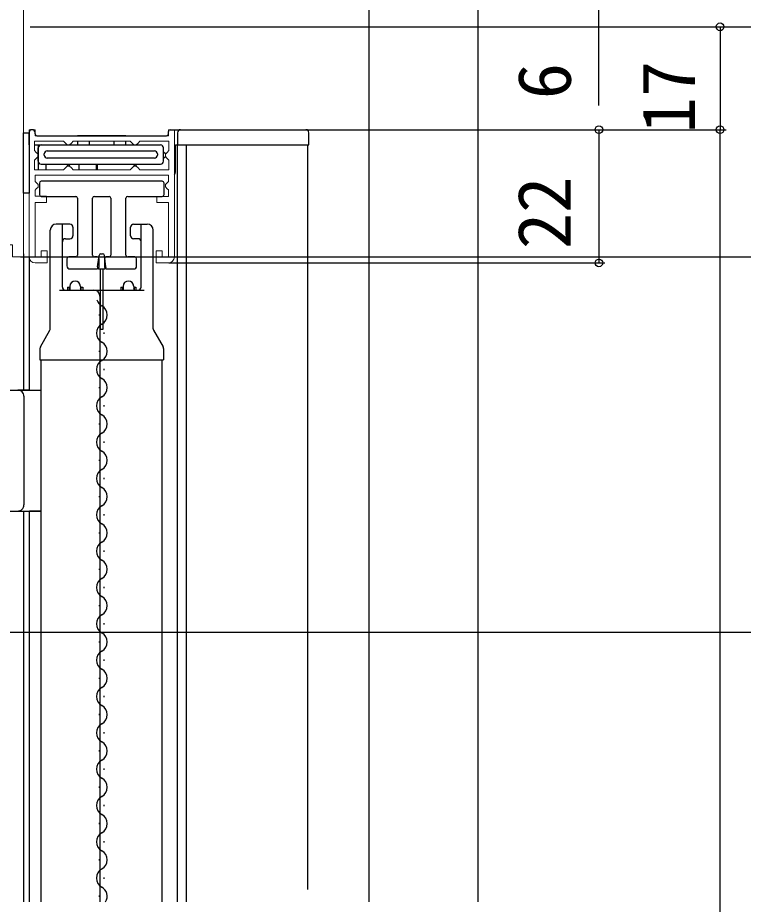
# Model space of a CAD drawing. Units: millimetres, scale not verified. Extents: x -525 to 525, y -783 to 778.
# Drawn here: x -215.1 to -95.4, y 190.3 to 336.7 of the extents above; entities that cross this region are included whole.
import ezdxf
from ezdxf.enums import TextEntityAlignment as Align

# ---------------------------------------------------------------- set-up
doc = ezdxf.new("R2010")
doc.units = ezdxf.units.MM
doc.header["$LTSCALE"] = 4
doc.layers.add('0-3_YKK_11', color=7, linetype='Continuous', lineweight=18)
for name, color, linetype in [('0-5_YKK_12', 2, 'Continuous'), ('0-6_YKK_13', 4, 'Continuous'), ('0-8_YKK_D', 6, 'Continuous'), ('0-A_YSS_K', 3, 'Continuous')]:
    doc.layers.add(name, color=color, linetype=linetype)
doc.styles.add('ＭＳ ゴシック', font='')
doc.styles.get('ＭＳ ゴシック').set_extended_font_data('MS Gothic')

msp = doc.modelspace()

# ---------------------------------------------------------------- linework, layer by layer
at = {"layer": '0-3_YKK_11'}
msp.add_line((-196.28, 316.004), (-196.58, 316.304), dxfattribs=at)
at = {"layer": '0-3_YKK_11', "color": 211}
msp.add_lwpolyline([(-214.2, 361.2), (-214.2, 297.2), (-216, 297.2), (-216, 299.2), (-224.2, 299.2), (-224.2, 302.5)], dxfattribs=at)
at = {"layer": '0-3_YKK_11'}
for points in [[(-213.28, 297.204), (-213.28, 318.204), (-212.28, 318.204), (-212.28, 317.204), (-190.28, 317.204), (-190.28, 318.204), (-189.28, 318.204), (-189.28, 297.204)], [(-196.58, 316.304), (-205.98, 316.304), (-206.28, 316.004), (-206.58, 315.704), (-206.98, 315.704), (-207.28, 316.004), (-207.58, 316.304), (-212.38, 316.304), (-212.38, 314.754), (-212.08, 314.454), (-211.78, 314.154), (-211.78, 313.754), (-212.08, 313.454), (-212.38, 313.154), (-212.38, 311.604), (-207.58, 311.604), (-207.28, 311.904), (-206.98, 312.204), (-206.58, 312.204), (-206.28, 311.904), (-205.98, 311.604), (-196.58, 311.604), (-196.28, 311.904), (-195.98, 312.204), (-195.58, 312.204), (-195.28, 311.904), (-194.98, 311.604), (-190.18, 311.604), (-190.18, 313.154), (-190.48, 313.454), (-190.78, 313.754), (-190.78, 314.154), (-190.48, 314.454), (-190.18, 314.754), (-190.18, 316.304), (-194.98, 316.304), (-195.28, 316.004), (-195.58, 315.704), (-195.98, 315.704), (-196.28, 316.004)], [(-190.28, 310.704), (-212.28, 310.704), (-212.28, 309.675), (-212.08, 309.475), (-211.78, 309.175), (-211.78, 308.734), (-212.08, 308.434), (-212.28, 308.234), (-212.28, 307.204), (-210.38, 307.204), (-210.38, 306.204), (-212.28, 306.204), (-212.28, 297.204), (-211.28, 297.204), (-211.28, 298.204), (-210.28, 298.204), (-210.28, 296.204), (-212.28, 296.204)], [(-190.28, 296.204), (-192.28, 296.204), (-192.28, 298.204), (-191.28, 298.204), (-191.28, 297.204), (-190.28, 297.204), (-190.28, 306.201), (-192.18, 306.201), (-192.18, 307.201), (-190.28, 307.201), (-190.28, 308.254), (-190.48, 308.454), (-190.78, 308.754), (-190.78, 309.154), (-190.48, 309.454), (-190.28, 309.654), (-190.28, 310.704)]]:
    msp.add_lwpolyline(points, dxfattribs=at)
for centre, start, end in [((-212.28, 297.204), 180.00001, 269.99999), ((-190.28, 297.204), 270.00001, 359.99999)]:
    msp.add_arc(centre, 1, start, end, dxfattribs=at)
at = {"layer": '0-5_YKK_12'}
for p, q in [((-188.78, 190.7), (-188.78, 315.704)), ((-187.28, 190.7), (-187.28, 315.704)), ((-167.28, 192.7), (-167.28, 315.704)), ((-214.2, 297.7), (-214.2, 275.2)), ((-213.28, 297.204), (-213.28, 275.207)), ((-201.65, 287.504), (-201.65, 287.704)), ((-200.89, 284.504), (-200.89, 284.704)), ((-201.65, 281.504), (-201.65, 281.704)), ((-211.28, 190.7), (-211.28, 280.204)), ((-201.62, 280.204), (-201.62, 190.7)), ((-191.28, 190.7), (-191.28, 280.204)), ((-200.89, 278.504), (-200.89, 278.704)), ((-201.65, 275.504), (-201.65, 275.704)), ((-200.89, 272.504), (-200.89, 272.704)), ((-201.65, 269.504), (-201.65, 269.704)), ((-200.89, 266.504), (-200.89, 266.704)), ((-201.65, 263.504), (-201.65, 263.704)), ((-200.89, 260.504), (-200.89, 260.704)), ((-201.65, 257.504), (-201.65, 257.704)), ((-214.2, 255.207), (-214.2, 190.7)), ((-213.28, 255.207), (-213.28, 190.7)), ((-200.89, 254.504), (-200.89, 254.704)), ((-201.65, 251.504), (-201.65, 251.704)), ((-200.89, 248.504), (-200.89, 248.704)), ((-201.65, 245.504), (-201.65, 245.704)), ((-200.89, 242.504), (-200.89, 242.704)), ((-201.65, 239.504), (-201.65, 239.704)), ((-200.89, 236.504), (-200.89, 236.704)), ((-201.65, 233.504), (-201.65, 233.704)), ((-200.89, 230.504), (-200.89, 230.704)), ((-201.65, 227.504), (-201.65, 227.704)), ((-200.89, 224.504), (-200.89, 224.704)), ((-201.65, 221.504), (-201.65, 221.704)), ((-200.89, 218.504), (-200.89, 218.704)), ((-201.65, 215.504), (-201.65, 215.704)), ((-200.89, 212.504), (-200.89, 212.704)), ((-201.65, 209.504), (-201.65, 209.704)), ((-200.89, 206.504), (-200.89, 206.704)), ((-201.65, 203.504), (-201.65, 203.704)), ((-200.89, 200.504), (-200.89, 200.704)), ((-201.65, 197.504), (-201.65, 197.704)), ((-200.89, 194.504), (-200.89, 194.704)), ((-201.65, 191.504), (-201.65, 191.704))]:
    msp.add_line(p, q, dxfattribs=at)
for centre, start, end in [((-200.431, 290.604), 196.91585, 240.79746), ((-202.108, 287.604), 299.20254, 60.79746), ((-200.431, 284.604), 119.20254, 240.79746), ((-202.108, 281.604), 299.20254, 60.79746), ((-200.431, 278.604), 119.20254, 240.79746), ((-202.108, 275.604), 299.20254, 60.79746), ((-200.431, 272.604), 119.20254, 240.79746), ((-202.108, 269.604), 299.20254, 60.79746), ((-200.431, 266.604), 119.20254, 240.79746), ((-202.108, 263.604), 299.20254, 60.79746), ((-200.431, 260.604), 119.20254, 240.79746), ((-202.108, 257.604), 299.20254, 60.79746), ((-200.431, 254.604), 119.20254, 240.79746), ((-202.108, 251.604), 299.20254, 60.79746), ((-200.431, 248.604), 119.20254, 240.79746), ((-202.108, 245.604), 299.20254, 60.79746), ((-200.431, 242.604), 119.20254, 240.79746), ((-202.108, 239.604), 299.20254, 60.79746), ((-200.431, 236.604), 119.20254, 240.79746), ((-202.108, 233.604), 299.20254, 60.79746), ((-200.431, 230.604), 119.20254, 240.79746), ((-202.108, 227.604), 299.20254, 60.79746), ((-200.431, 224.604), 119.20254, 240.79746), ((-202.108, 221.604), 299.20254, 60.79746), ((-200.431, 218.604), 119.20254, 240.79746), ((-202.108, 215.604), 299.20254, 60.79746), ((-200.431, 212.604), 119.20254, 240.79746), ((-202.108, 209.604), 299.20254, 60.79746), ((-200.431, 206.604), 119.20254, 240.79746), ((-202.108, 203.604), 299.20254, 60.79746), ((-200.431, 200.604), 119.20254, 240.79746), ((-202.108, 197.604), 299.20254, 60.79746), ((-200.431, 194.604), 119.20254, 240.79746), ((-202.108, 191.604), 328.26284, 60.79746)]:
    msp.add_arc(centre, 1.718, start, end, dxfattribs=at)
at = {"layer": '0-6_YKK_13'}
for p, q in [((-190.28, 317.504), (-190.28, 317.904)), ((-189.98, 318.204), (-167.58, 318.204)), ((-213.28, 315.704), (-213.28, 317.704)), ((-212.28, 317.504), (-212.28, 317.704)), ((-211.98, 317.204), (-190.58, 317.204)), ((-197.28, 317.204), (-205.28, 317.204)), ((-205.28, 316.304), (-205.28, 315.704)), ((-199.28, 317.204), (-203.28, 317.204)), ((-203.28, 315.704), (-203.28, 316.304)), ((-199.28, 316.304), (-199.28, 315.704)), ((-197.28, 315.704), (-197.28, 316.304)), ((-188.78, 317.704), (-188.78, 315.704)), ((-212.38, 315.704), (-191.58, 315.704)), ((-211.78, 315.704), (-211.78, 311.604)), ((-191.08, 313.004), (-191.08, 315.204)), ((-189.08, 311.204), (-189.08, 315.704)), ((-210.78, 314.004), (-210.78, 314.204)), ((-210.28, 314.704), (-192.58, 314.704)), ((-192.58, 313.504), (-210.28, 313.504)), ((-192.08, 314.204), (-192.08, 314.004)), ((-190.776, 314.201), (-191.08, 314.504)), ((-191.08, 313.504), (-190.78, 313.804)), ((-211.28, 312.504), (-191.58, 312.504)), ((-210.48, 311.604), (-210.48, 312.504)), ((-206.78, 312.204), (-207.08, 312.504)), ((-206.48, 312.504), (-206.78, 312.204)), ((-205.08, 312.504), (-205.08, 311.604)), ((-202.18, 312.504), (-202.18, 311.604)), ((-201.98, 311.604), (-201.98, 312.504)), ((-211.58, 309.401), (-211.58, 307.501)), ((-191.28, 309.701), (-211.28, 309.701)), ((-190.98, 307.501), (-190.98, 309.401)), ((-211.28, 307.201), (-205.58, 307.201)), ((-205.28, 306.901), (-205.28, 297.501)), ((-202.78, 297.501), (-202.78, 306.901)), ((-202.48, 307.201), (-200.08, 307.201)), ((-199.78, 306.901), (-199.78, 297.501)), ((-197.28, 297.501), (-197.28, 306.901)), ((-196.98, 307.201), (-191.28, 307.201)), ((-206.53, 302.604), (-208.78, 302.604)), ((-207.78, 292.204), (-207.78, 302.604)), ((-206.03, 302.104), (-206.03, 300.704)), ((-196.53, 300.704), (-196.53, 302.104)), ((-196.03, 302.604), (-193.78, 302.604)), ((-194.78, 292.204), (-194.78, 302.604)), ((-209.78, 285.322), (-209.78, 301.604)), ((-207.28, 300.204), (-206.53, 300.204)), ((-195.28, 300.204), (-196.03, 300.204)), ((-192.78, 285.322), (-192.78, 301.604)), ((-201.982, 295.546), (-201.715, 297.446)), ((-201.418, 297.704), (-201.142, 297.704)), ((-200.578, 295.546), (-200.845, 297.446)), ((-207.03, 296.901), (-207.03, 295.701)), ((-205.58, 297.201), (-206.73, 297.201)), ((-202.03, 297.201), (-202.48, 297.201)), ((-201.73, 295.501), (-201.73, 296.901)), ((-200.83, 296.901), (-200.83, 295.501)), ((-200.08, 297.201), (-200.53, 297.201)), ((-195.83, 297.201), (-196.98, 297.201)), ((-195.53, 295.701), (-195.53, 296.901)), ((-206.53, 295.201), (-202.03, 295.201)), ((-201.685, 295.204), (-200.875, 295.204)), ((-201.08, 295.204), (-201.08, 285.204)), ((-200.53, 295.201), (-196.03, 295.201)), ((-208.28, 291.704), (-194.28, 291.704)), ((-206.93, 292.204), (-206.648, 292.204)), ((-206.93, 292.204), (-206.93, 291.704)), ((-206.648, 292.204), (-206.648, 291.704)), ((-206.555, 292.329), (-206.555, 291.704)), ((-204.805, 292.329), (-204.805, 291.704)), ((-204.712, 292.204), (-204.712, 291.704)), ((-204.712, 292.204), (-204.43, 292.204)), ((-204.43, 292.204), (-204.43, 291.704)), ((-198.13, 292.204), (-198.13, 291.704)), ((-198.13, 292.204), (-197.848, 292.204)), ((-197.848, 292.204), (-197.848, 291.704)), ((-197.755, 292.329), (-197.755, 291.704)), ((-196.005, 292.329), (-196.005, 291.704)), ((-195.912, 292.204), (-195.912, 291.704)), ((-195.912, 292.204), (-195.63, 292.204)), ((-195.63, 292.204), (-195.63, 291.704)), ((-201.58, 290.704), (-201.58, 280.204)), ((-211.415, 282.319), (-209.833, 285.099)), ((-192.727, 285.099), (-191.145, 282.319)), ((-211.48, 282.072), (-211.48, 280.204)), ((-191.08, 282.072), (-191.08, 280.204)), ((-211.48, 280.204), (-191.08, 280.204)), ((-214.146, 274.191), (-214.146, 256.223)), ((-213.214, 275.202), (-211.28, 275.202)), ((-216.748, 255.207), (-211.28, 255.207)), ((-211.28, 255.211), (-213.214, 255.211))]:
    msp.add_line(p, q, dxfattribs=at)
msp.add_lwpolyline([(-213.28, 307.704), (-214.2, 307.704), (-214.2, 317.704), (-213.28, 317.704)], close=True, dxfattribs=at)
for points in [[(-189.08, 315.704), (-167.08, 315.704), (-167.08, 317.704)], [(-211.78, 313.004), (-211.78, 315.204), (-211.78, 313.004)], [(-195.48, 312.504), (-195.78, 312.204), (-196.08, 312.504)], [(-201.08, 285.204), (-201.48, 285.204), (-201.48, 295.204)], [(-222.714, 275.224), (-216.783, 275.224), (-216.748, 275.207), (-211.28, 275.207)]]:
    msp.add_lwpolyline(points, dxfattribs=at)
for centre, radius, start, end in [((-212.78, 317.704), 0.5, 90, 180), ((-212.78, 317.704), 0.5, 0, 90), ((-189.98, 317.904), 0.3, 90, 180), ((-188.28, 317.704), 0.5, 90, 180), ((-167.58, 317.704), 0.5, 0, 90), ((-211.98, 317.504), 0.3, 180, 270), ((-190.58, 317.504), 0.3, 270, 0), ((-211.28, 315.204), 0.5, 90, 180), ((-191.58, 315.204), 0.5, 0, 90), ((-210.28, 314.204), 0.5, 90, 180), ((-210.28, 314.004), 0.5, 180, 270), ((-192.58, 314.204), 0.5, 0, 90), ((-192.58, 314.004), 0.5, 270, 0), ((-211.28, 313.004), 0.5, 180, 270), ((-191.58, 313.004), 0.5, 270, 0), ((-189.58, 311.204), 0.5, 306.8699, 360), ((-211.28, 309.401), 0.3, 90, 180), ((-191.28, 309.401), 0.3, 0, 90), ((-211.28, 307.501), 0.3, 180, 270), ((-191.28, 307.501), 0.3, 270, 0), ((-205.58, 306.901), 0.3, 0, 90), ((-202.48, 306.901), 0.3, 90, 180), ((-200.08, 306.901), 0.3, 360, 90), ((-196.98, 306.901), 0.3, 90, 180), ((-208.78, 301.604), 1, 90, 180), ((-206.53, 302.104), 0.5, 0, 90), ((-196.03, 302.104), 0.5, 90, 180), ((-193.78, 301.604), 1, 360, 90), ((-207.28, 299.704), 0.5, 90, 180), ((-206.53, 300.704), 0.5, 270, 0), ((-196.03, 300.704), 0.5, 180, 270), ((-195.28, 299.704), 0.5, 360, 90), ((-205.58, 297.501), 0.3, 270, 0), ((-202.48, 297.501), 0.3, 180, 270), ((-201.418, 297.404), 0.3, 90, 172), ((-201.142, 297.404), 0.3, 8, 90), ((-200.08, 297.501), 0.3, 270, 0), ((-196.98, 297.501), 0.3, 180, 270), ((-206.73, 296.901), 0.3, 90, 180), ((-202.03, 296.901), 0.3, 0, 90), ((-200.53, 296.901), 0.3, 90, 180), ((-195.83, 296.901), 0.3, 360, 90), ((-206.53, 295.701), 0.5, 180, 270), ((-202.03, 295.501), 0.3, 270, 0), ((-201.685, 295.504), 0.3, 172, 270), ((-200.875, 295.504), 0.3, 270, 8), ((-200.53, 295.501), 0.3, 180, 270), ((-196.03, 295.701), 0.5, 270, 360), ((-205.68, 292.329), 0.875, 0, 180), ((-196.88, 292.329), 0.875, 0, 180), ((-207.28, 292.204), 0.5, 180, 270), ((-205.68, 292.454), 1, 194.47751, 208.95502), ((-205.68, 292.454), 1, 331.04498, 345.52249), ((-202.58, 290.704), 1, 360, 90), ((-196.88, 292.454), 1, 194.47751, 208.95502), ((-196.88, 292.454), 1, 331.04498, 345.52249), ((-195.28, 292.204), 0.5, 270, 360), ((-210.28, 285.322), 0.5, 333.43495, 0), ((-192.28, 285.322), 0.5, 180, 206.56505), ((-210.98, 282.072), 0.5, 150.35587, 180), ((-191.58, 282.072), 0.5, 0, 29.64413), ((-215.146, 274.191), 1, 360, 90.18915), ((-215.146, 256.223), 1, 269.81085, 0)]:
    msp.add_arc(centre, radius, start, end, dxfattribs=at)
for centre, major_axis, start_param, end_param in [((-213.214, 275.185), (-2, 0), 4.712389, 5.9622016), ((-213.214, 255.229), (2, 0), 3.4625764, 4.712389)]:
    msp.add_ellipse(centre, major_axis=major_axis, ratio=0.008727, start_param=start_param, end_param=end_param, dxfattribs=at)
at = {"layer": '0-8_YKK_D'}
for p, q in [((-119.2, 322.196), (-119.2, 338.2)), ((-213.1, 335.2), (-38.2, 335.2)), ((-212.1, 335.2), (-98.2, 335.2)), ((-186.2, 335.2), (-58.2, 335.2)), ((-185.2, 335.2), (-38.2, 335.2)), ((-99.2, 335.2), (-99.2, 318.204)), ((-189.68, 318.204), (-118.2, 318.204)), ((-188.78, 318.204), (-98.2, 318.204)), ((-188.78, 318.204), (-98.2, 318.204)), ((-119.2, 318.204), (-119.2, 296.204)), ((-99.2, -7.796), (-99.2, 318.204)), ((-214.7, 297.2), (-58.2, 297.2)), ((-213.7, 297.2), (-58.2, 297.2)), ((-213.7, 297.2), (-78.2, 297.2)), ((-190.18, 296.204), (-118.2, 296.204)), ((-228.2, 235.199), (-78.2, 235.199))]:
    msp.add_line(p, q, dxfattribs=at)
for centre in [(-99.2, 335.2), (-119.2, 318.204), (-99.2, 318.204), (-99.2, 318.204), (-119.2, 296.204)]:
    msp.add_circle(centre, 0.637, dxfattribs=at)
at = {"layer": '0-A_YSS_K'}
msp.add_line((-157.2, 338.2), (-157.2, 190.7), dxfattribs=at)
msp.add_lwpolyline([(-142.2, 434.2), (-139.2, 434.2), (-139.2, 190.7)], dxfattribs=at)

# ---------------------------------------------------------------- texts
at = {"layer": '0-8_YKK_D', "style": 'ＭＳ ゴシック'}
for s, p in [('6', (-121.2, 323.241)), ('17', (-100.7, 317.6)), ('22', (-121.2, 298.477))]:
    msp.add_text(s, height=8.798, rotation=90, dxfattribs=at).set_placement(p, align=Align.BOTTOM_LEFT)

doc.saveas('drawing.dxf')
